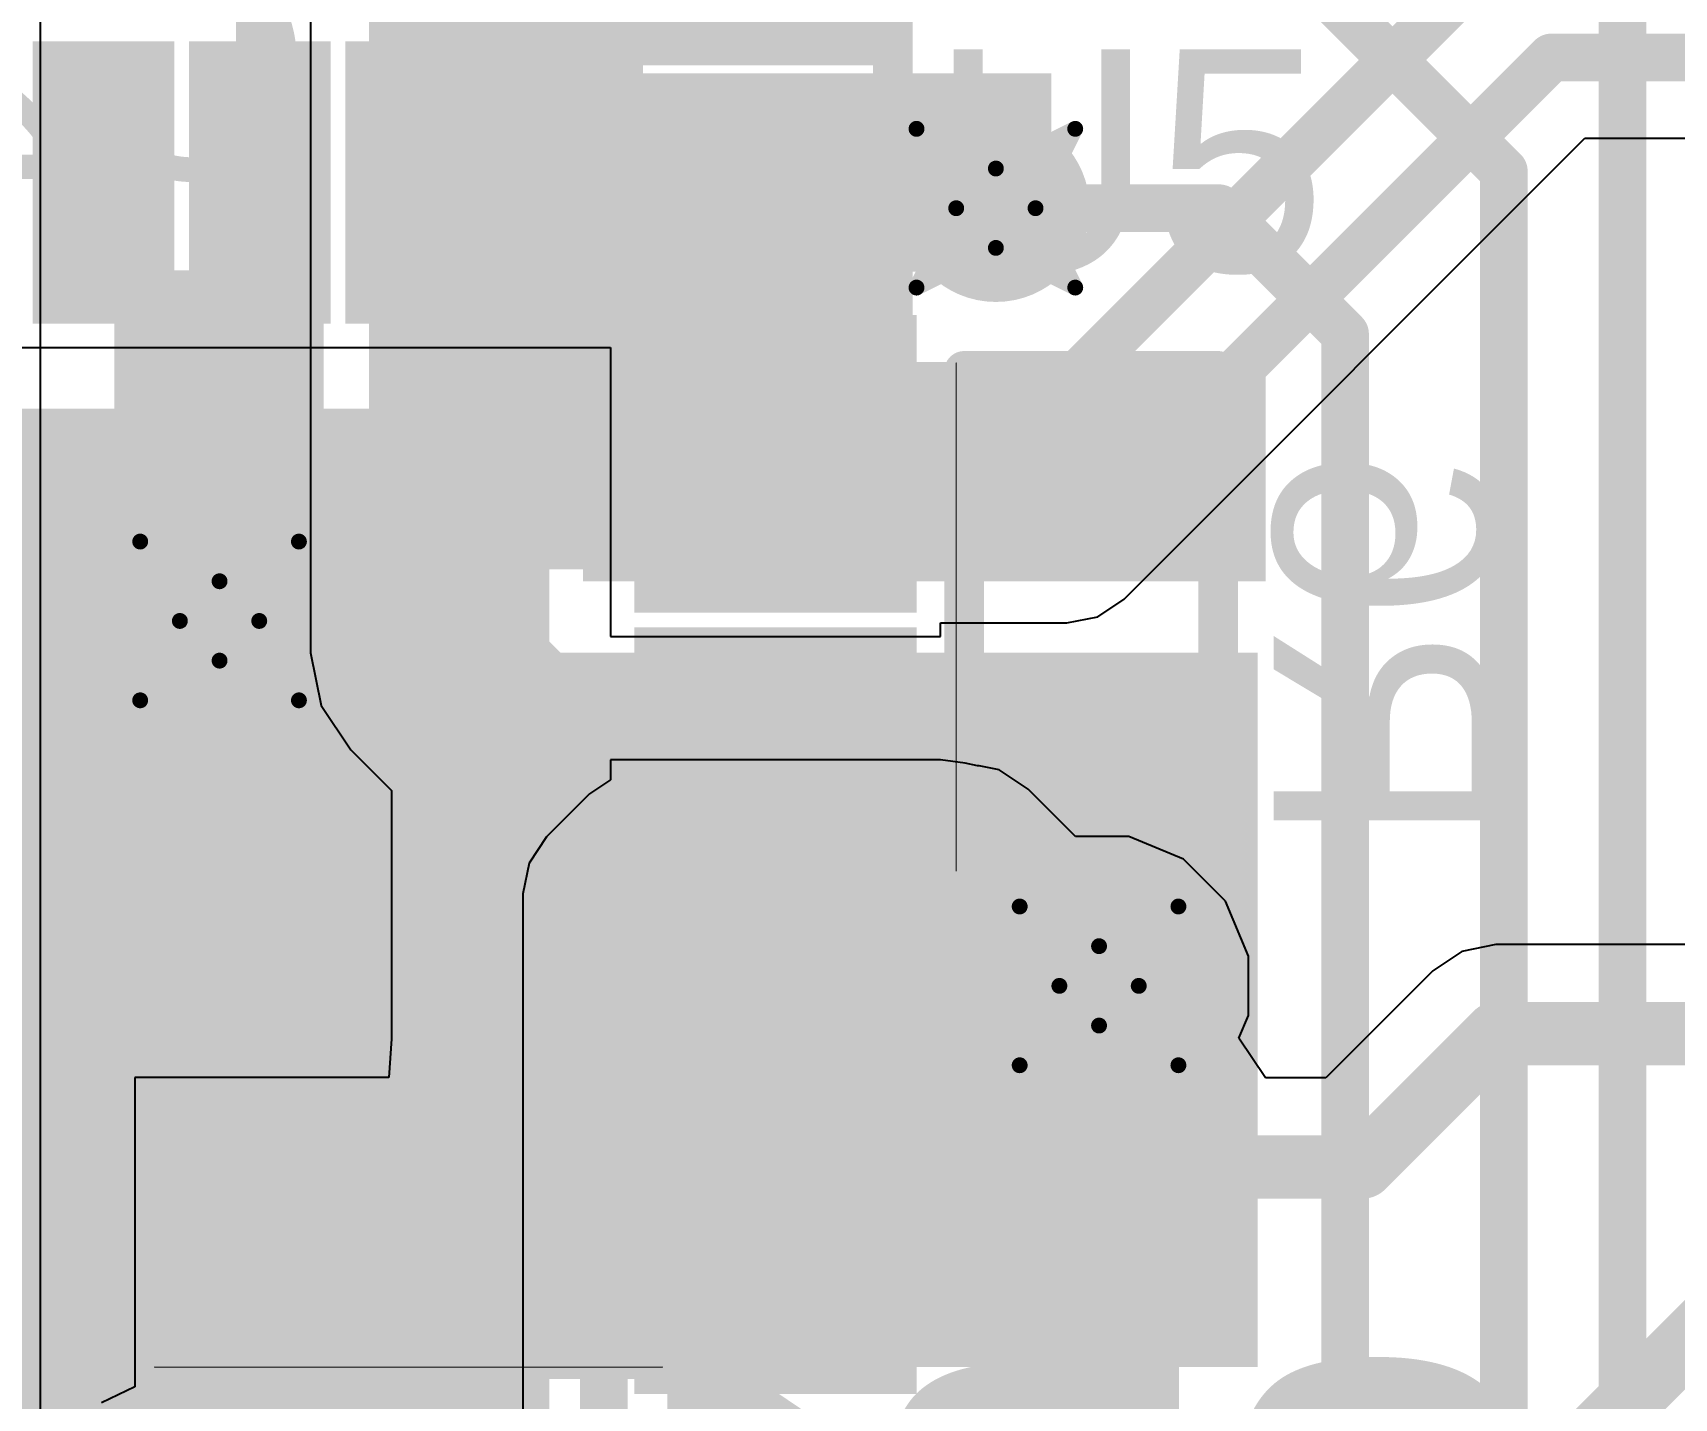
# Model space of a CAD drawing. Header units: inches. Extents: x -8 to 386, y -12 to 64.
# Drawn here: x 10.41 to 15.66, y 8.56 to 12.93 of the extents above; entities that cross this region are included whole.
import ezdxf

# ---------------------------------------------------------------- set-up
doc = ezdxf.new("R2010")
doc.units = ezdxf.units.IN
for name, color, linetype in [('Board_outline', 216, 'Continuous'), ('Bottom Layer', 5, 'Continuous'), ('Bottom Overlay', 54, 'Continuous'), ('Bottom Paste', 16, 'Continuous'), ('Bottom Solder', 6, 'Continuous'), ('Drill Drawing', 1, 'Continuous'), ('Top Layer', 1, 'Continuous'), ('Top Overlay', 2, 'Continuous'), ('Top Paste', 8, 'Continuous'), ('Top Solder', 216, 'Continuous'), ('Via Holes', 16, 'Continuous')]:
    doc.layers.add(name, color=color, linetype=linetype)
doc.styles.add('Arial', font='', dxfattribs={"height": 0.2})
doc.styles.add('Arial_Bold', font='', dxfattribs={"height": 0.2})
doc.styles.get('Arial').set_extended_font_data('Arial')
doc.styles.get('Arial_Bold').set_extended_font_data('Arial', bold=True)

msp = doc.modelspace()

# ---------------------------------------------------------------- hatches: boundary and pattern name
at = {"layer": 'Bottom Layer'}
for points in [[(13.0429, 12.9286), (12.1539, 12.9286), (12.1539, 13.6906), (13.0429, 13.6906)], [(12.1666, 11.176), (13.0048, 11.176), (13.0048, 12.4714), (12.1666, 12.4714)], [(13.0429, 11.4046), (12.1539, 11.4046), (12.1539, 12.1666), (13.0429, 12.1666)], [(11.18392734, 12.01897266), (11.18392734, 11.38397266), (10.72672734, 11.38397266), (10.72672734, 12.01897266)], [(12.192, 11.176), (14.351, 11.176), (14.351, 11.8618), (12.192, 11.8618)], [(13.4747, 11.7602), (14.1097, 11.7602), (14.1097, 11.303), (13.4747, 11.303)], [(11.7348, 8.6614), (14.3256, 8.6614), (14.3256, 10.9474), (11.7348, 10.9474)], [(13.4747, 10.8204), (14.1097, 10.8204), (14.1097, 10.3632), (13.4747, 10.3632)], [(10.8839, 10.0457), (10.8839, 10.6807), (11.3411, 10.6807), (11.3411, 10.0457)], [(11.8237, 10.0457), (11.8237, 10.6807), (12.2809, 10.6807), (12.2809, 10.0457)], [(10.9093, 8.775699999999999), (10.9093, 9.410699999999999), (11.3665, 9.410699999999999), (11.3665, 8.775699999999999)], [(11.8491, 8.775699999999999), (11.8491, 9.410699999999999), (12.3063, 9.410699999999999), (12.3063, 8.775699999999999)]]:
    msp.add_hatch(color=5, dxfattribs=at).paths.add_polyline_path(points)
h = msp.add_hatch(color=5, dxfattribs=at)
edge = h.paths.add_edge_path()
edge.add_arc((13.4874, 12.3698), 0.2999994, 0, 360)
h = msp.add_hatch(color=5, dxfattribs=at)
edge = h.paths.add_edge_path()
edge.add_arc((11.0030006, 11.049), 0.2999994, 0, 360)
h = msp.add_hatch(color=5, dxfattribs=at)
edge = h.paths.add_edge_path()
edge.add_arc((13.8176, 9.88119944), 0.2999994, 0, 360)
at = {"layer": 'Bottom Paste'}
for points in [[(13.0429, 12.9286), (12.1539, 12.9286), (12.1539, 13.6906), (13.0429, 13.6906)], [(13.0429, 11.4046), (12.1539, 11.4046), (12.1539, 12.1666), (13.0429, 12.1666)], [(11.18392734, 12.01897266), (11.18392734, 11.38397266), (10.72672734, 11.38397266), (10.72672734, 12.01897266)], [(13.4747, 11.7602), (14.1097, 11.7602), (14.1097, 11.303), (13.4747, 11.303)], [(13.4747, 10.8204), (14.1097, 10.8204), (14.1097, 10.3632), (13.4747, 10.3632)], [(10.8839, 10.0457), (10.8839, 10.6807), (11.3411, 10.6807), (11.3411, 10.0457)], [(11.8237, 10.0457), (11.8237, 10.6807), (12.2809, 10.6807), (12.2809, 10.0457)], [(10.9093, 8.775699999999999), (10.9093, 9.410699999999999), (11.3665, 9.410699999999999), (11.3665, 8.775699999999999)], [(11.8491, 8.775699999999999), (11.8491, 9.410699999999999), (12.3063, 9.410699999999999), (12.3063, 8.775699999999999)]]:
    msp.add_hatch(color=16, dxfattribs=at).paths.add_polyline_path(points)
at = {"layer": 'Bottom Solder'}
for points in [[(13.1445, 12.827), (12.0523, 12.827), (12.0523, 13.7922), (13.1445, 13.7922)], [(13.1445, 11.303), (12.0523, 11.303), (12.0523, 12.2682), (13.1445, 12.2682)], [(11.24392722, 12.07897254), (11.24392722, 11.32397278), (10.66672746, 11.32397278), (10.66672746, 12.07897254)], [(13.3731, 11.8618), (14.2113, 11.8618), (14.2113, 11.2014), (13.3731, 11.2014)], [(13.3731, 10.922), (14.2113, 10.922), (14.2113, 10.2616), (13.3731, 10.2616)], [(10.82390012, 9.985700119999999), (10.82390012, 10.74069988), (11.40109988, 10.74069988), (11.40109988, 9.985700119999999)], [(11.76370012, 9.985700119999999), (11.76370012, 10.74069988), (12.34089988, 10.74069988), (12.34089988, 9.985700119999999)], [(10.8077, 8.674100000000001), (10.8077, 9.5123), (11.4681, 9.5123), (11.4681, 8.674100000000001)], [(11.7475, 8.674100000000001), (11.7475, 9.5123), (12.4079, 9.5123), (12.4079, 8.674100000000001)]]:
    msp.add_hatch(color=6, dxfattribs=at).paths.add_polyline_path(points)
at = {"layer": 'Top Layer'}
for points in [[(10.50700083, 12.10180079), (10.50700083, 12.80180193), (10.75700033, 12.80180193), (10.75700033, 12.10180079)], [(11.00699983, 12.10180079), (11.00699983, 12.80180193), (11.25699933, 12.80180193), (11.25699933, 12.10180079)], [(11.50700137, 12.10180079), (11.50700137, 12.80180193), (11.75700087, 12.80180193), (11.75700087, 12.10180079)], [(12.00700037, 12.10180079), (12.00700037, 12.80180193), (12.25699987, 12.80180193), (12.25699987, 12.10180079)], [(12.0396, 12.1666), (13.6652, 12.1666), (13.6652, 12.8016), (12.0396, 12.8016)], [(12.43200079, 11.92679987), (13.13200193, 11.92679987), (13.13200193, 11.67680037), (12.43200079, 11.67680037)], [(11.95700047, 4.476799529999999), (4.806999529999999, 4.47679953), (4.806999530000001, 11.62680047), (11.95700047, 11.62680047)], [(12.43200079, 11.42680087), (13.13200193, 11.42680087), (13.13200193, 11.17680137), (12.43200079, 11.17680137)], [(12.43200079, 10.92679933), (13.13200193, 10.92679933), (13.13200193, 10.67679983), (12.43200079, 10.67679983)], [(12.43200079, 10.42680033), (13.13200193, 10.42680033), (13.13200193, 10.17680083), (12.43200079, 10.17680083)], [(12.43200079, 9.92679879), (13.13200193, 9.92679879), (13.13200193, 9.67679929), (12.43200079, 9.67679929)], [(12.43200079, 9.426799789999999), (13.13200193, 9.426799789999999), (13.13200193, 9.17680029), (12.43200079, 9.17680029)], [(12.43200079, 8.92680079), (13.13200193, 8.92680079), (13.13200193, 8.67680129), (12.43200079, 8.67680129)]]:
    msp.add_hatch(color=1, dxfattribs=at).paths.add_polyline_path(points)
h = msp.add_hatch(color=1, dxfattribs=at)
edge = h.paths.add_edge_path()
edge.add_arc((13.4874, 12.3698), 0.2999994, 0, 360)
h = msp.add_hatch(color=1, dxfattribs=at)
edge = h.paths.add_edge_path()
edge.add_arc((11.0030006, 11.049), 0.2999994, 0, 360)
h = msp.add_hatch(color=1, dxfattribs=at)
edge = h.paths.add_edge_path()
edge.add_arc((13.8176, 9.88119944), 0.2999994, 0, 360)
at = {"layer": 'Top Paste'}
for points in [[(10.50700083, 12.10180079), (10.50700083, 12.80180193), (10.75700033, 12.80180193), (10.75700033, 12.10180079)], [(11.00699983, 12.10180079), (11.00699983, 12.80180193), (11.25699933, 12.80180193), (11.25699933, 12.10180079)], [(11.50700137, 12.10180079), (11.50700137, 12.80180193), (11.75700087, 12.80180193), (11.75700087, 12.10180079)], [(12.00700037, 12.10180079), (12.00700037, 12.80180193), (12.25699987, 12.80180193), (12.25699987, 12.10180079)], [(12.43200079, 11.92679987), (13.13200193, 11.92679987), (13.13200193, 11.67680037), (12.43200079, 11.67680037)], [(11.95700047, 4.476799529999999), (4.806999529999999, 4.47679953), (4.806999530000001, 11.62680047), (11.95700047, 11.62680047)], [(12.43200079, 11.42680087), (13.13200193, 11.42680087), (13.13200193, 11.17680137), (12.43200079, 11.17680137)], [(12.43200079, 10.92679933), (13.13200193, 10.92679933), (13.13200193, 10.67679983), (12.43200079, 10.67679983)], [(12.43200079, 10.42680033), (13.13200193, 10.42680033), (13.13200193, 10.17680083), (12.43200079, 10.17680083)], [(12.43200079, 9.92679879), (13.13200193, 9.92679879), (13.13200193, 9.67679929), (12.43200079, 9.67679929)], [(12.43200079, 9.426799789999999), (13.13200193, 9.426799789999999), (13.13200193, 9.17680029), (12.43200079, 9.17680029)], [(12.43200079, 8.92680079), (13.13200193, 8.92680079), (13.13200193, 8.67680129), (12.43200079, 8.67680129)]]:
    msp.add_hatch(color=8, dxfattribs=at).paths.add_polyline_path(points)
at = {"layer": 'Top Solder'}
for points in [[(10.40540083, 12.00020079), (10.40540083, 12.90340193), (10.85860033, 12.90340193), (10.85860033, 12.00020079)], [(10.90539983, 12.00020079), (10.90539983, 12.90340193), (11.35859933, 12.90340193), (11.35859933, 12.00020079)], [(11.40540137, 12.00020079), (11.40540137, 12.90340193), (11.85860087, 12.90340193), (11.85860087, 12.00020079)], [(11.90540037, 12.00020079), (11.90540037, 12.90340193), (12.35859987, 12.90340193), (12.35859987, 12.00020079)], [(12.33040079, 12.02839987), (13.23360193, 12.02839987), (13.23360193, 11.57520037), (12.33040079, 11.57520037)], [(12.05860047, 4.37519953), (4.705399529999999, 4.37519953), (4.70539953, 11.72840047), (12.05860047, 11.72840047)], [(12.33040079, 11.52840087), (13.23360193, 11.52840087), (13.23360193, 11.07520137), (12.33040079, 11.07520137)], [(12.33040079, 11.02839933), (13.23360193, 11.02839933), (13.23360193, 10.57519983), (12.33040079, 10.57519983)], [(12.33040079, 10.52840033), (13.23360193, 10.52840033), (13.23360193, 10.07520083), (12.33040079, 10.07520083)], [(12.33040079, 10.02839879), (13.23360193, 10.02839879), (13.23360193, 9.57519929), (12.33040079, 9.57519929)], [(12.33040079, 9.52839979), (13.23360193, 9.52839979), (13.23360193, 9.07520029), (12.33040079, 9.07520029)], [(12.33040079, 9.02840079), (13.23360193, 9.02840079), (13.23360193, 8.575201289999999), (12.33040079, 8.575201289999999)]]:
    msp.add_hatch(color=216, dxfattribs=at).paths.add_polyline_path(points)
at = {"layer": 'Via Holes'}
h = msp.add_hatch(color=7, dxfattribs=at)
edge = h.paths.add_edge_path()
edge.add_arc((13.4874, 12.3698), 0.1499997, 0, 360)
h = msp.add_hatch(color=7, dxfattribs=at)
edge = h.paths.add_edge_path()
edge.add_arc((11.0030006, 11.049), 0.1499997, 0, 360)
h = msp.add_hatch(color=7, dxfattribs=at)
edge = h.paths.add_edge_path()
edge.add_arc((13.8176, 9.88119944), 0.1499997, 0, 360)

# ---------------------------------------------------------------- linework, layer by layer
at = {"layer": 'Board_outline', "const_width": 0.254}
msp.add_lwpolyline([(37.53680072, 13.3604, 1), (-7.46320072, 13.3604, 1)], format="xyb", close=True, dxfattribs=at)
at = {"layer": 'Bottom Layer'}
for p, q in [((11.2945418, 13.7922), (11.2945418, 10.9474)), ((10.42989024, 11.70147266), (10.42989024, 13.2593334)), ((10.42989024, 4.02153374), (10.42989024, 11.70147266)), ((11.2945418, 10.9474), (11.32805456, 10.77891926)), ((11.32805456, 10.77891926), (11.42348998, 10.63608998)), ((11.42348998, 10.63608998), (11.55351766, 10.5060623)), ((11.55351766, 10.5060623), (11.55351766, 9.71168238)), ((11.55351766, 9.71168238), (11.54429746, 9.5885)), ((11.54429746, 9.5885), (10.7315, 9.5885)), ((10.7315, 9.5885), (10.7315, 8.59790254)), ((10.7315, 8.59790254), (10.62554136, 8.5471))]:
    msp.add_line(p, q, dxfattribs=at)
for points, const_width in [([(11.7348, 10.9474), (11.7348, 13.7922)], 0.508), ([(14.36762684, 13.23354732), (15.113, 12.48817416)], 0.1524), ([(15.49302718, 3.27757282), (15.49302718, 13.17456344)], 0.1524), ([(15.113, 3.937), (15.113, 12.48817416)], 0.1524), ([(13.57304372, 12.45544372), (13.65868744, 12.3698)], 0.1524), ([(13.65868744, 12.3698), (14.20220934, 12.3698)], 0.1524), ([(14.20220934, 12.3698), (14.605, 11.96700934)], 0.1524), ([(14.605, 11.07079066), (14.605, 11.96700934)], 0.1524), ([(11.7348, 10.9474), (11.9888, 10.6934)], 0.508), ([(14.605, 8.58159066), (14.605, 11.07079066)], 0.1524), ([(11.9888, 10.6934), (12.319, 10.6934)], 0.508), ([(12.5857, 9.652), (13.15719746, 10.22349746)], 0.3048), ([(12.06527178, 9.652), (12.5857, 9.652)], 0.3048), ([(11.1379, 8.01678102), (11.1379, 9.0932)], 0.3048), ([(14.605, 5.236375099999999), (14.605, 8.58159066)], 0.1524)]:
    msp.add_lwpolyline(points, dxfattribs=dict(at, const_width=const_width))
for points, const_width in [([(15.0749, 12.48817416, 1), (15.1511, 12.48817416, 1)], 0.0762), ([(15.0749, 12.48817416, 1), (15.1511, 12.48817416, 1)], 0.0762), ([(13.53494372, 12.45544372, 1), (13.61114372, 12.45544372, 1)], 0.0762), ([(13.62058744, 12.3698, 1), (13.69678744, 12.3698, 1)], 0.0762), ([(13.62058744, 12.3698, 1), (13.69678744, 12.3698, 1)], 0.0762), ([(14.16410934, 12.3698, 1), (14.24030934, 12.3698, 1)], 0.0762), ([(14.16410934, 12.3698, 1), (14.24030934, 12.3698, 1)], 0.0762), ([(14.5669, 11.96700934, 1), (14.6431, 11.96700934, 1)], 0.0762), ([(14.5669, 11.96700934, 1), (14.6431, 11.96700934, 1)], 0.0762), ([(11.6078, 10.9474, 1), (11.8618, 10.9474, 1)], 0.254), ([(11.6078, 10.9474, 1), (11.8618, 10.9474, 1)], 0.254), ([(14.5669, 11.07079066, 1), (14.6431, 11.07079066, 1)], 0.0762), ([(14.5669, 11.07079066, 1), (14.6431, 11.07079066, 1)], 0.0762), ([(11.8618, 10.6934, 1), (12.1158, 10.6934, 1)], 0.254), ([(11.8618, 10.6934, 1), (12.1158, 10.6934, 1)], 0.254), ([(12.192, 10.6934, 1), (12.446, 10.6934, 1)], 0.254), ([(13.08099746, 10.22349746, 1), (13.23339746, 10.22349746, 1)], 0.1524), ([(11.98907178, 9.652, 1), (12.14147178, 9.652, 1)], 0.1524), ([(12.5095, 9.652, 1), (12.6619, 9.652, 1)], 0.1524), ([(12.5095, 9.652, 1), (12.6619, 9.652, 1)], 0.1524), ([(11.0617, 9.0932, 1), (11.2141, 9.0932, 1)], 0.1524), ([(14.5669, 8.58159066, 1), (14.6431, 8.58159066, 1)], 0.0762), ([(14.5669, 8.58159066, 1), (14.6431, 8.58159066, 1)], 0.0762)]:
    msp.add_lwpolyline(points, format="xyb", close=True, dxfattribs=dict(at, const_width=const_width))
at = {"layer": 'Bottom Overlay'}
for points, const_width in [([(12.0396, 11.2776), (12.0396, 13.8176)], 0.127), ([(13.1572, 11.2776), (13.1572, 13.8176)], 0.127), ([(10.76482734, 12.10787266), (11.27282734, 12.10787266)], 0.127), ([(11.27282734, 11.29507266), (11.27282734, 12.10787266)], 0.127), ([(13.3858, 10.2743), (13.3858, 11.8491)], 0.127), ([(13.3858, 11.8491), (14.1986, 11.8491)], 0.127), ([(13.3604, 10.2489), (13.3604, 11.8745)], 0.0032258), ([(14.1986, 10.2743), (14.1986, 11.8491)], 0.127), ([(10.76482734, 11.29507266), (11.27282734, 11.29507266)], 0.127), ([(12.0396, 11.2776), (13.1572, 11.2776)], 0.127), ([(10.795, 9.9568), (10.795, 10.7696)], 0.127), ([(10.795, 10.7696), (11.303, 10.7696)], 0.127), ([(11.8618, 10.7696), (12.3698, 10.7696)], 0.127), ([(12.3698, 9.9568), (12.3698, 10.7696)], 0.127), ([(13.3858, 10.2743), (14.1986, 10.2743)], 0.127), ([(10.795, 9.9568), (11.303, 9.9568)], 0.127), ([(11.8618, 9.9568), (12.3698, 9.9568)], 0.127), ([(10.8204, 8.6868), (10.8204, 9.4996)], 0.127), ([(10.8204, 9.4996), (12.3952, 9.4996)], 0.127), ([(12.3952, 8.6868), (12.3952, 9.4996)], 0.127), ([(10.8204, 8.6868), (12.3952, 8.6868)], 0.127), ([(10.795, 8.6614), (12.4206, 8.6614)], 0.0032258)]:
    msp.add_lwpolyline(points, dxfattribs=dict(at, const_width=const_width))
for points, const_width in [([(10.73307734, 12.10787266, 1), (10.79657734, 12.10787266, 1)], 0.0635), ([(11.24107734, 12.10787266, 1), (11.30457734, 12.10787266, 1)], 0.0635), ([(11.24107734, 12.10787266, 1), (11.30457734, 12.10787266, 1)], 0.0635), ([(13.35405, 11.8491, 1), (13.41755, 11.8491, 1)], 0.0635), ([(13.35405, 11.8491, 1), (13.41755, 11.8491, 1)], 0.0635), ([(13.35959482, 11.8745, 1), (13.36120518, 11.8745, 1)], 0.0016129), ([(14.16685, 11.8491, 1), (14.23035, 11.8491, 1)], 0.0635), ([(14.16685, 11.8491, 1), (14.23035, 11.8491, 1)], 0.0635), ([(10.73307734, 11.29507266, 1), (10.79657734, 11.29507266, 1)], 0.0635), ([(11.24107734, 11.29507266, 1), (11.30457734, 11.29507266, 1)], 0.0635), ([(11.24107734, 11.29507266, 1), (11.30457734, 11.29507266, 1)], 0.0635), ([(12.00785, 11.2776, 1), (12.07135, 11.2776, 1)], 0.0635), ([(12.00785, 11.2776, 1), (12.07135, 11.2776, 1)], 0.0635), ([(13.12545, 11.2776, 1), (13.18895, 11.2776, 1)], 0.0635), ([(13.12545, 11.2776, 1), (13.18895, 11.2776, 1)], 0.0635), ([(10.76325, 10.7696, 1), (10.82675, 10.7696, 1)], 0.0635), ([(10.76325, 10.7696, 1), (10.82675, 10.7696, 1)], 0.0635), ([(11.27125, 10.7696, 1), (11.33475, 10.7696, 1)], 0.0635), ([(11.83005, 10.7696, 1), (11.89355, 10.7696, 1)], 0.0635), ([(12.33805, 10.7696, 1), (12.40155, 10.7696, 1)], 0.0635), ([(12.33805, 10.7696, 1), (12.40155, 10.7696, 1)], 0.0635), ([(13.35405, 10.2743, 1), (13.41755, 10.2743, 1)], 0.0635), ([(13.35405, 10.2743, 1), (13.41755, 10.2743, 1)], 0.0635), ([(14.16685, 10.2743, 1), (14.23035, 10.2743, 1)], 0.0635), ([(14.16685, 10.2743, 1), (14.23035, 10.2743, 1)], 0.0635), ([(13.35959482, 10.2489, 1), (13.36120518, 10.2489, 1)], 0.0016129), ([(10.76325, 9.9568, 1), (10.82675, 9.9568, 1)], 0.0635), ([(10.76325, 9.9568, 1), (10.82675, 9.9568, 1)], 0.0635), ([(11.27125, 9.9568, 1), (11.33475, 9.9568, 1)], 0.0635), ([(11.83005, 9.9568, 1), (11.89355, 9.9568, 1)], 0.0635), ([(12.33805, 9.9568, 1), (12.40155, 9.9568, 1)], 0.0635), ([(12.33805, 9.9568, 1), (12.40155, 9.9568, 1)], 0.0635), ([(10.78865, 9.4996, 1), (10.85215, 9.4996, 1)], 0.0635), ([(10.78865, 9.4996, 1), (10.85215, 9.4996, 1)], 0.0635), ([(12.36345, 9.4996, 1), (12.42695, 9.4996, 1)], 0.0635), ([(12.36345, 9.4996, 1), (12.42695, 9.4996, 1)], 0.0635), ([(10.78865, 8.6868, 1), (10.85215, 8.6868, 1)], 0.0635), ([(10.78865, 8.6868, 1), (10.85215, 8.6868, 1)], 0.0635), ([(12.36345, 8.6868, 1), (12.42695, 8.6868, 1)], 0.0635), ([(12.36345, 8.6868, 1), (12.42695, 8.6868, 1)], 0.0635), ([(10.79419482, 8.6614, 1), (10.79580518, 8.6614, 1)], 0.0016129), ([(12.41979482, 8.6614, 1), (12.42140518, 8.6614, 1)], 0.0016129)]:
    msp.add_lwpolyline(points, format="xyb", close=True, dxfattribs=dict(at, const_width=const_width))
at = {"layer": 'Drill Drawing', "const_width": 0.0508}
for points in [[(13.2334, 12.6238), (13.4874, 12.4968)], [(13.2334, 12.6238), (13.3604, 12.3698)], [(13.4874, 12.4968), (13.7414, 12.6238)], [(13.6144, 12.3698), (13.7414, 12.6238)], [(13.2334, 12.1158), (13.3604, 12.3698)], [(13.6144, 12.3698), (13.7414, 12.1158)], [(13.2334, 12.1158), (13.4874, 12.2428)], [(13.4874, 12.2428), (13.7414, 12.1158)], [(10.7490006, 11.303), (11.0030006, 11.176)], [(10.7490006, 11.303), (10.8760006, 11.049)], [(11.0030006, 11.176), (11.2570006, 11.303)], [(11.1300006, 11.049), (11.2570006, 11.303)], [(10.7490006, 10.795), (10.8760006, 11.049)], [(11.1300006, 11.049), (11.2570006, 10.795)], [(10.7490006, 10.795), (11.0030006, 10.922)], [(11.0030006, 10.922), (11.2570006, 10.795)], [(13.5636, 10.13519944), (13.8176, 10.00819944)], [(13.5636, 10.13519944), (13.6906, 9.88119944)], [(13.8176, 10.00819944), (14.0716, 10.13519944)], [(13.9446, 9.88119944), (14.0716, 10.13519944)], [(13.5636, 9.62719944), (13.6906, 9.88119944)], [(13.9446, 9.88119944), (14.0716, 9.62719944)], [(13.5636, 9.62719944), (13.8176, 9.75419944)], [(13.8176, 9.75419944), (14.0716, 9.62719944)]]:
    msp.add_lwpolyline(points, dxfattribs=at)
at = {"layer": 'Drill Drawing', "const_width": 0.0254}
for points in [[(13.2207, 12.6238, 1), (13.2461, 12.6238, 1)], [(13.2207, 12.6238, 1), (13.2461, 12.6238, 1)], [(13.7287, 12.6238, 1), (13.7541, 12.6238, 1)], [(13.7287, 12.6238, 1), (13.7541, 12.6238, 1)], [(13.4747, 12.4968, 1), (13.5001, 12.4968, 1)], [(13.4747, 12.4968, 1), (13.5001, 12.4968, 1)], [(13.3477, 12.3698, 1), (13.3731, 12.3698, 1)], [(13.3477, 12.3698, 1), (13.3731, 12.3698, 1)], [(13.6017, 12.3698, 1), (13.6271, 12.3698, 1)], [(13.6017, 12.3698, 1), (13.6271, 12.3698, 1)], [(13.4747, 12.2428, 1), (13.5001, 12.2428, 1)], [(13.4747, 12.2428, 1), (13.5001, 12.2428, 1)], [(13.2207, 12.1158, 1), (13.2461, 12.1158, 1)], [(13.2207, 12.1158, 1), (13.2461, 12.1158, 1)], [(13.7287, 12.1158, 1), (13.7541, 12.1158, 1)], [(13.7287, 12.1158, 1), (13.7541, 12.1158, 1)], [(10.7363006, 11.303, 1), (10.7617006, 11.303, 1)], [(10.7363006, 11.303, 1), (10.7617006, 11.303, 1)], [(11.2443006, 11.303, 1), (11.2697006, 11.303, 1)], [(11.2443006, 11.303, 1), (11.2697006, 11.303, 1)], [(10.9903006, 11.176, 1), (11.0157006, 11.176, 1)], [(10.9903006, 11.176, 1), (11.0157006, 11.176, 1)], [(10.8633006, 11.049, 1), (10.8887006, 11.049, 1)], [(10.8633006, 11.049, 1), (10.8887006, 11.049, 1)], [(11.1173006, 11.049, 1), (11.1427006, 11.049, 1)], [(11.1173006, 11.049, 1), (11.1427006, 11.049, 1)], [(10.9903006, 10.922, 1), (11.0157006, 10.922, 1)], [(10.9903006, 10.922, 1), (11.0157006, 10.922, 1)], [(10.7363006, 10.795, 1), (10.7617006, 10.795, 1)], [(10.7363006, 10.795, 1), (10.7617006, 10.795, 1)], [(11.2443006, 10.795, 1), (11.2697006, 10.795, 1)], [(11.2443006, 10.795, 1), (11.2697006, 10.795, 1)], [(13.5509, 10.13519944, 1), (13.5763, 10.13519944, 1)], [(13.5509, 10.13519944, 1), (13.5763, 10.13519944, 1)], [(14.0589, 10.13519944, 1), (14.0843, 10.13519944, 1)], [(14.0589, 10.13519944, 1), (14.0843, 10.13519944, 1)], [(13.8049, 10.00819944, 1), (13.8303, 10.00819944, 1)], [(13.8049, 10.00819944, 1), (13.8303, 10.00819944, 1)], [(13.6779, 9.88119944, 1), (13.7033, 9.88119944, 1)], [(13.6779, 9.88119944, 1), (13.7033, 9.88119944, 1)], [(13.9319, 9.88119944, 1), (13.9573, 9.88119944, 1)], [(13.9319, 9.88119944, 1), (13.9573, 9.88119944, 1)], [(13.8049, 9.75419944, 1), (13.8303, 9.75419944, 1)], [(13.8049, 9.75419944, 1), (13.8303, 9.75419944, 1)], [(13.5509, 9.62719944, 1), (13.5763, 9.62719944, 1)], [(13.5509, 9.62719944, 1), (13.5763, 9.62719944, 1)], [(14.0589, 9.62719944, 1), (14.0843, 9.62719944, 1)], [(14.0589, 9.62719944, 1), (14.0843, 9.62719944, 1)]]:
    msp.add_lwpolyline(points, format="xyb", close=True, dxfattribs=at)
at = {"layer": 'Top Layer'}
for p, q in [((13.89792496, 11.11867728), (15.37267182, 12.59342414)), ((15.37267182, 12.59342414), (19.39894774, 12.59342414)), ((9.43081172, 11.92400206), (12.25420206, 11.92400206)), ((12.25420206, 11.92400206), (12.25420206, 10.99900264)), ((13.81390684, 11.0625382), (13.89792496, 11.11867728)), ((13.30980066, 10.99900264), (13.30980066, 11.04282526)), ((13.30980066, 11.04282526), (13.71480112, 11.04282526)), ((13.71480112, 11.04282526), (13.81390684, 11.0625382)), ((12.25420206, 10.99900264), (13.30980066, 10.99900264)), ((13.30979558, 10.60459906), (12.25420206, 10.60459906)), ((12.25420206, 10.60459906), (12.25420206, 10.5406444)), ((13.38931282, 10.59377104), (13.30979558, 10.60460668)), ((13.30979558, 10.60460668), (13.30979558, 10.60459906)), ((13.42898, 10.58587418), (13.38931282, 10.59377104)), ((13.42904096, 10.58586402), (13.42898, 10.58587418)), ((13.43401682, 10.58487342), (13.42904096, 10.58586402)), ((13.49832708, 10.57207944), (13.43401682, 10.58487342)), ((13.59074752, 10.51032696), (13.49832708, 10.57207944)), ((12.25420206, 10.5406444), (12.18667616, 10.49552384)), ((13.74207564, 10.35899884), (13.59074752, 10.51032696)), ((12.18667616, 10.49552384), (12.04949076, 10.35833844)), ((12.04949076, 10.35833844), (11.99335168, 10.27432032)), ((13.91263918, 10.35899884), (13.74207564, 10.35899884)), ((14.08825224, 10.28625832), (13.91263918, 10.35899884)), ((11.99335168, 10.27432032), (11.97363874, 10.1752146)), ((14.22265888, 10.15185168), (14.08825224, 10.28625832)), ((11.97363874, 10.1752146), (11.97363874, 4.60823818)), ((14.2953994, 9.976238619999998), (14.22265888, 10.15185168)), ((14.9785832, 9.991389719999999), (14.88616276, 9.92963724)), ((15.0876, 10.01307624), (14.9785832, 9.991389719999999)), ((15.0876127, 10.0130737), (15.0876, 10.01307624)), ((17.2973873, 10.0130737), (15.0876127, 10.0130737)), ((14.2953994, 9.786160259999999), (14.2953994, 9.976238619999998)), ((14.88615768, 9.92962962), (14.54319926, 9.586673739999998)), ((14.88616276, 9.92963724), (14.88615768, 9.92962962)), ((14.2653766, 9.71367628), (14.2953994, 9.786160259999999)), ((14.35023546, 9.586673739999998), (14.2653766, 9.71367628)), ((14.54319926, 9.586673739999998), (14.35023546, 9.586673739999998))]:
    msp.add_line(p, q, dxfattribs=at)
for points, const_width in [([(13.71480112, 11.80180012), (15.400401, 13.4874)], 0.1524), ([(11.13199958, 12.45180136), (11.13199958, 13.21480212)], 0.1524), ([(11.63200112, 12.45180136), (11.63200112, 13.13975528)], 0.1524), ([(13.71480112, 11.30180112), (15.2654, 12.8524)], 0.1524), ([(15.2654, 12.8524), (18.94447316, 12.8524)], 0.1524), ([(12.78200136, 11.80180012), (13.71480112, 11.80180012)], 0.1524), ([(12.78200136, 11.30180112), (13.71480112, 11.30180112)], 0.1524), ([(12.7890905, 10.30888972), (13.38931028, 10.30888972)], 0.2032), ([(13.38931028, 10.30888972), (13.81730028, 9.88089972)], 0.2032), ([(12.2326146, 10.1752146), (12.3698, 10.3124)], 0.1524), ([(12.3698, 10.3124), (12.78558022, 10.3124)], 0.1524), ([(12.78558022, 10.3124), (12.7890905, 10.30888972)], 0.1524), ([(12.2326146, 4.50096636), (12.2326146, 10.1752146)], 0.1524), ([(13.81730028, 9.88089972), (13.8176, 9.88119944)], 0.2032), ([(14.66120004, 9.30180004), (15.0876, 9.7282)], 0.2032), ([(15.0876, 9.7282), (17.2974, 9.7282)], 0.2032), ([(12.78200136, 9.30180004), (14.66120004, 9.30180004)], 0.2032), ([(14.26139896, 7.30179896), (16.0274, 9.067799999999998)], 0.2032)]:
    msp.add_lwpolyline(points, dxfattribs=dict(at, const_width=const_width))
for points, const_width in [([(15.2273, 12.8524, 1), (15.3035, 12.8524, 1)], 0.0762), ([(15.2273, 12.8524, 1), (15.3035, 12.8524, 1)], 0.0762), ([(11.09389958, 12.45180136, 1), (11.17009958, 12.45180136, 1)], 0.0762), ([(11.59390112, 12.45180136, 1), (11.67010112, 12.45180136, 1)], 0.0762), ([(12.74390136, 11.80180012, 1), (12.82010136, 11.80180012, 1)], 0.0762), ([(13.67670112, 11.80180012, 1), (13.75290112, 11.80180012, 1)], 0.0762), ([(13.67670112, 11.80180012, 1), (13.75290112, 11.80180012, 1)], 0.0762), ([(12.74390136, 11.30180112, 1), (12.82010136, 11.30180112, 1)], 0.0762), ([(13.67670112, 11.30180112, 1), (13.75290112, 11.30180112, 1)], 0.0762), ([(13.67670112, 11.30180112, 1), (13.75290112, 11.30180112, 1)], 0.0762), ([(12.7382905, 10.30888972, 1), (12.8398905, 10.30888972, 1)], 0.1016), ([(13.33851028, 10.30888972, 1), (13.44011028, 10.30888972, 1)], 0.1016), ([(13.33851028, 10.30888972, 1), (13.44011028, 10.30888972, 1)], 0.1016), ([(12.3317, 10.3124, 1), (12.4079, 10.3124, 1)], 0.0762), ([(12.3317, 10.3124, 1), (12.4079, 10.3124, 1)], 0.0762), ([(12.74748022, 10.3124, 1), (12.82368022, 10.3124, 1)], 0.0762), ([(12.74748022, 10.3124, 1), (12.82368022, 10.3124, 1)], 0.0762), ([(12.7509905, 10.30888972, 1), (12.8271905, 10.30888972, 1)], 0.0762), ([(12.1945146, 10.1752146, 1), (12.2707146, 10.1752146, 1)], 0.0762), ([(12.1945146, 10.1752146, 1), (12.2707146, 10.1752146, 1)], 0.0762), ([(13.76650028, 9.88089972, 1), (13.86810028, 9.88089972, 1)], 0.1016), ([(13.76650028, 9.88089972, 1), (13.86810028, 9.88089972, 1)], 0.1016), ([(13.7668, 9.88119944, 1), (13.8684, 9.88119944, 1)], 0.1016), ([(15.0368, 9.7282, 1), (15.1384, 9.7282, 1)], 0.1016), ([(15.0368, 9.7282, 1), (15.1384, 9.7282, 1)], 0.1016), ([(12.73120136, 9.30180004, 1), (12.83280136, 9.30180004, 1)], 0.1016), ([(14.61040004, 9.30180004, 1), (14.71200004, 9.30180004, 1)], 0.1016), ([(14.61040004, 9.30180004, 1), (14.71200004, 9.30180004, 1)], 0.1016)]:
    msp.add_lwpolyline(points, format="xyb", close=True, dxfattribs=dict(at, const_width=const_width))
at = {"layer": 'Top Overlay', "const_width": 0.127}
for points in [[(12.4556012, 12.55180116), (12.91700236, 12.55180116)], [(12.91700236, 12.0904), (12.91700236, 12.55180116)]]:
    msp.add_lwpolyline(points, dxfattribs=at)
at = {"layer": 'Top Overlay', "const_width": 0.0635}
for points in [[(12.4238512, 12.55180116, 1), (12.4873512, 12.55180116, 1)], [(12.88525236, 12.55180116, 1), (12.94875236, 12.55180116, 1)], [(12.88525236, 12.55180116, 1), (12.94875236, 12.55180116, 1)], [(12.88525236, 12.0904, 1), (12.94875236, 12.0904, 1)]]:
    msp.add_lwpolyline(points, format="xyb", close=True, dxfattribs=at)

# ---------------------------------------------------------------- texts
at = {"layer": 'Bottom Overlay', "style": 'Arial', "text_generation_flag": 2}
for s, p in [('C21', (11.30218974, 12.4635895)), ('C12', (10.56611044, 9.34731684))]:
    msp.add_text(s, height=0.7111999999999999, dxfattribs=at).set_placement(p)
at = {"layer": 'Bottom Overlay', "text_generation_flag": 2}
for s, height, rotation, style, p in [('R6', 0.7111999999999999, 270, 'Arial', (14.37651684, 10.32952722)), ('R5', 0.7111999999999999, 360, 'Arial', (10.49847278, 8.382116839999998)), ('SB1', 1.143, 360, 'Arial_Bold', (15.24527812, 7.533660319999999))]:
    msp.add_text(s, height=height, rotation=rotation, dxfattribs=dict(at, style=style)).set_placement(p)
at = {"layer": 'Top Overlay', "style": 'Arial'}
msp.add_text('U5', height=0.7111999999999999, dxfattribs=at).set_placement((13.27592722, 12.16671684))

doc.saveas('drawing.dxf')
